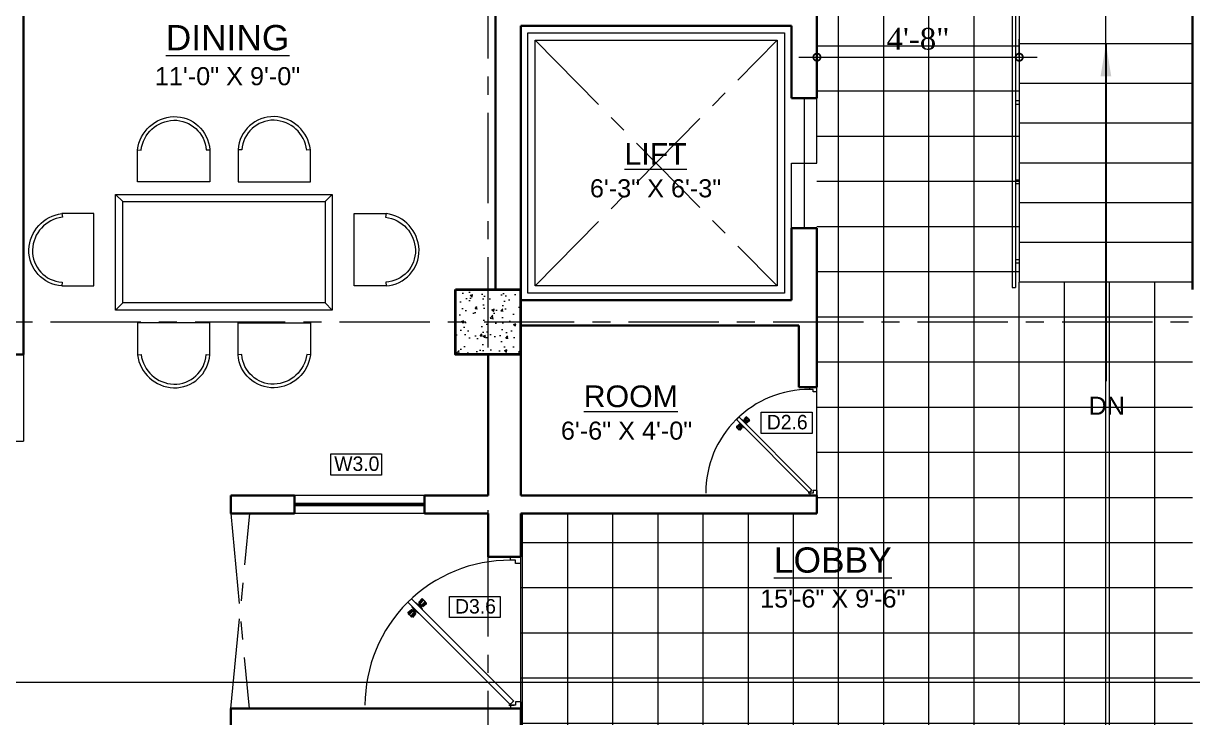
# Model space of a CAD drawing. Header units: inches. Extents: x 5223 to 201172, y -52570 to -12314.
# Drawn here: x 196711.8 to 197035.5, y -51798.5 to -51606.3 of the extents above; entities that cross this region are included whole.
import ezdxf

# ---------------------------------------------------------------- set-up
doc = ezdxf.new("R2010")
doc.units = ezdxf.units.IN
doc.header["$LTSCALE"] = 20
doc.header["$MEASUREMENT"] = 0
doc.header["$PDMODE"] = 98
doc.linetypes.add('CENTER', pattern=[2, 1.25, -0.25, 0.25, -0.25])
for name, color, linetype, lineweight in [('A. WINDOW', 140, 'Continuous', 5), ('CL', 252, 'CENTER', 5), ('column', 1, 'Continuous', 35), ('D-DIM', 5, 'Continuous', 13), ('Dim', 7, 'Continuous', 9), ('Dimention', 77, 'Continuous', 9), ('door', 103, 'Continuous', 9), ('ELE 0.9', 252, 'Continuous', 9), ('furniture', 32, 'Continuous', 5), ('ha', 253, 'Continuous', 5), ('hatch tile', 253, 'Continuous', 0), ('Hatrch', 8, 'Continuous', 0), ('PUERTAS', 7, 'Continuous', 13), ('railings', 153, 'Continuous', 9), ('stairs', 6, 'Continuous', 9), ('STEPS', 6, 'Continuous', 5), ('T-TEXT', 7, 'Continuous', 13), ('text', 247, 'Continuous', 13), ('Wall', 7, 'Continuous', 30), ('window', 150, 'Continuous', 13)]:
    doc.layers.add(name, color=color, linetype=linetype, lineweight=lineweight)
doc.styles.add('ARIAL', font='romans.shx')
doc.styles.get("Standard").update_dxf_attribs({"font": 'ARIALN.TTF'})
doc.styles.add('Times', font='times.ttf')
doc.dimstyles.new('D100', dxfattribs={"dimtxt": 8, "dimasz": 9, "dimexe": 5, "dimexo": 5, "dimgap": 2, "dimtad": 1, "dimdec": 0, "dimzin": 3, "dimdsep": 46, "dimlunit": 4, "dimtxsty": 'Times', "dimblk": 'DOTSMALL', "dimcen": 0.09, "dimdle": 5, "dimaunit": 1, "dimadec": 3, "dimazin": 0, "dimtfac": 1, "dimtdec": 0, "dimtix": 1, "dimtofl": 0, "dimtmove": 1, "dimatfit": 0, "dimfxl": 1, "dimtolj": 1, "dimtzin": 0, "dimarcsym": 0})
doc.dimstyles.get("Standard").update_dxf_attribs({"dimtxt": 12, "dimasz": 9, "dimexe": 6, "dimexo": 12, "dimgap": 0.09, "dimtad": 0, "dimdec": 0, "dimzin": 0, "dimdsep": 46, "dimlunit": 4, "dimtxsty": 'Standard', "dimcen": 3, "dimadec": 0, "dimazin": 0, "dimtfac": 1, "dimtdec": 0, "dimtofl": 0, "dimtmove": 0, "dimatfit": 3, "dimfxl": 1, "dimtolj": 1, "dimtzin": 0, "dimarcsym": 0})

# ---------------------------------------------------------------- blocks, each defined once
blk = doc.blocks.new('COL')
at = {"layer": 'ELE 0.9'}
h = blk.add_hatch(dxfattribs=at)
h.set_pattern_fill('AR-CONC', color=256, style=0)
h.set_pattern_definition([(50, (0, 0), (7.17260183, -0.62752135), [0.75, -8.25]), (355, (0, 0), (-1.38751334, 7.52192134), [0.6, -6.6]), (100.4514, (0.598, -0.052), (5.78509382, 6.89439542), [0.6374019, -7.01142112]), (46.1842, (0, 2), (10.6724105, -1.65519014), [1.125, -12.375]), (96.6356, (0.889, 1.862), (9.34662706, 9.7411787), [0.9561029, -10.51713]), (351.1842, (0, 2), (9.34661945, 9.741186), [0.9, -9.9]), (21, (1, 1.5), (5.96907052, -4.0261889), [0.75, -8.25]), (326, (1, 1.5), (2.43315332, 7.25150045), [0.6, -6.6]), (71.4514, (1.4974, 1.1645), (8.4022263, 3.22530497), [0.6374019, -7.01142112]), (37.5, (0, 0), (0.121598553, 3.32893854), [0, -6.52, 0, -6.7, 0, -6.625]), (7.5, (0, 0), (2.630695374, 3.94411712), [0, -3.82, 0, -6.37, 0, -2.525]), (327.5, (-2.23, 0), (5.33822436, -0.225548717), [0, -2.5, 0, -7.8, 0, -10.35]), (317.5, (-3.23, 0), (5.8318617, 1.00104982), [0, -3.25, 0, -5.18, 0, -7.35])])
h.paths.add_polyline_path([(151149.68, -27522.26), (151149.68, -27540.26), (151167.68, -27540.26), (151167.68, -27522.26)])
at = {"layer": 'column'}
blk.add_lwpolyline([(151149.68, -27522.26), (151167.68, -27522.26), (151167.68, -27540.26)], dxfattribs=at)
blk.add_lwpolyline([(151149.68, -27522.26), (151167.68, -27522.26), (151167.68, -27540.26), (151149.68, -27540.26)], close=True, dxfattribs=at)
blk = doc.blocks.new('_DotSmall')
at = {"layer": 'Dimention', "color": 0, "const_width": 0.5}
blk.add_lwpolyline([(-0.0625, 0, 1), (0.0625, 0, 1)], format="xyb", close=True, dxfattribs=at)
blk = doc.blocks.new('*D42')
at = {"layer": 'Defpoints', "color": 0, "transparency": 16777216}
for p in [(196987.49, -51615.66), (196931.49, -51620.21), (196987.49, -51620.21)]:
    blk.add_point(p, dxfattribs=at)
at = {"layer": 'Dim', "color": 0, "lineweight": 5, "transparency": 16777216}
for p, q in [((196931.49, -51615.66), (196931.49, -51610.66)), ((196987.49, -51615.66), (196987.49, -51610.66)), ((196926.49, -51615.66), (196992.49, -51615.66))]:
    blk.add_line(p, q, dxfattribs=at)
at = {"layer": 'Dim', "color": 0, "lineweight": 5, "transparency": 16777216, "xscale": 4, "yscale": 4, "zscale": 4, "rotation": 180}
blk.add_blockref('_DotSmall', (196931.49, -51615.66), dxfattribs=at)
at = {"layer": 'Dim', "color": 0, "lineweight": 5, "transparency": 16777216, "xscale": 4, "yscale": 4, "zscale": 4}
blk.add_blockref('_DotSmall', (196987.49, -51615.66), dxfattribs=at)
at = {"layer": 'Dim', "color": 0, "transparency": 16777216, "insert": (196959.49, -51610.61), "char_height": 6, "attachment_point": 5, "style": 'Times'}
blk.add_mtext('\\A1;4\'-8"', dxfattribs=at)
blk = doc.blocks.new('ban6c 800x1500')
for p, q in [((-388, 2100.3), (-338, 2050.3)), ((412, 2100.3), (362, 2050.3)), ((-388, 600.3), (-338, 650.3)), ((412, 600.3), (362, 650.3))]:
    blk.add_line(p, q)
for points in [[(244.7, 2471.9, 0.400825), (-5.3, 2700.5, 0.365678), (-255.3, 2471.9)], [(-697.8, 1948.5), (-694.6, 1923.7, 0.365407), (-901.5, 1697.7, 0.400527), (-696.1, 1473.4), (-697.8, 1448.5)], [(721.7, 1948.5), (718.5, 1923.7, -0.365407), (925.4, 1697.7, -0.400527), (720, 1473.4), (721.7, 1448.5)], [(-697.8, 752.1), (-694.6, 776.9, -0.365407), (-901.5, 1002.9, -0.400527), (-696.1, 1227.2), (-697.8, 1252.1)], [(721.7, 752.1), (718.5, 776.9, 0.365407), (925.4, 1002.9, 0.400527), (720, 1227.2), (721.7, 1252.1)], [(244.7, 228.7, -0.400825), (-5.3, 0.1, -0.365678), (-255.3, 228.7)]]:
    blk.add_lwpolyline(points, format="xyb")
for points in [[(-4.5, 2675.5, -0.400527), (219.8, 2470.2), (244.7, 2471.9), (244.7, 2250.3), (-255.3, 2250.3), (-255.3, 2471.9), (-230.5, 2468.6, -0.365407)], [(-926.4, 1698.5, 0.400825), (-697.8, 1448.5), (-476.2, 1448.5), (-476.2, 1948.5), (-697.8, 1948.5, 0.365678)], [(950.4, 1698.5, -0.400825), (721.7, 1448.5), (500.2, 1448.5), (500.2, 1948.5), (721.7, 1948.5, -0.365678)], [(-926.4, 1002.1, -0.400825), (-697.8, 1252.1), (-476.2, 1252.1), (-476.2, 752.1), (-697.8, 752.1, -0.365678)], [(950.4, 1002.1, 0.400825), (721.7, 1252.1), (500.2, 1252.1), (500.2, 752.1), (721.7, 752.1, 0.365678)], [(-4.5, 25, 0.400527), (219.8, 230.4), (244.7, 228.7), (244.7, 450.3), (-255.3, 450.3), (-255.3, 228.7), (-230.5, 231.9, 0.365407)]]:
    blk.add_lwpolyline(points, format="xyb", close=True)
for points in [[(-388, 600.3), (-388, 2100.3), (412, 2100.3), (412, 600.3)], [(-338, 650.3), (-338, 2050.3), (362, 2050.3), (362, 650.3)]]:
    blk.add_lwpolyline(points, close=True)
blk = doc.blocks.new('*U21')
at = {"layer": 'PUERTAS', "color": 2}
for p, q in [((1.17, 2.94), (29.43, 31.2)), ((30.39, 30.24), (2.06, 1.92)), ((25.66, 30.46), (25.64, 30.48)), ((30.39, 30.24), (29.43, 31.2)), ((29.65, 26.47), (29.67, 26.45)), ((0, 2.8), (0, 0)), ((0.84, 2.8), (0, 2.8)), ((1.87, 0), (0, 0)), ((0.84, 1.77), (0.84, 2.85)), ((0.93, 1.77), (0.84, 1.77)), ((0.93, 1.77), (0.93, 2.81)), ((0.93, 1.4), (0.93, 1.77)), ((1.87, 1.4), (0.93, 1.4)), ((1.84, 2.14), (1.1, 2.88)), ((1.9, 2.21), (1.14, 2.97)), ((1.9, 2.21), (1.84, 2.14)), ((2.06, 1.92), (1.84, 2.14)), ((1.87, 0), (1.87, 1.4)), ((40.13, 0), (40.13, 1.4)), ((40.13, 1.4), (41.07, 1.4)), ((40.13, 0), (42, 0)), ((41.07, 1.4), (41.07, 2.8)), ((41.07, 2.8), (42, 2.8)), ((42, 0), (42, 2.8))]:
    blk.add_line(p, q, dxfattribs=at)
at = {"layer": 'PUERTAS', "color": 8}
for p, q in [((26.33, 29.09), (25.25, 29.96)), ((26.4, 29.16), (25.31, 30.04)), ((26.53, 29.29), (25.48, 30.21)), ((25.81, 30.65), (25.64, 30.48)), ((26.69, 29.45), (25.67, 30.41)), ((25.81, 30.65), (25.99, 30.83)), ((26.01, 30.81), (25.99, 30.83)), ((27.02, 29.77), (26.06, 30.79)), ((27.18, 29.94), (26.26, 30.99)), ((27.31, 30.07), (26.43, 31.16)), ((27.37, 30.14), (26.5, 31.21)), ((26.78, 29.12), (26.65, 29.25)), ((26.8, 29.15), (26.67, 29.28)), ((26.86, 29.21), (26.73, 29.34)), ((26.96, 29.3), (26.83, 29.43)), ((26.99, 28.89), (27.05, 29.16)), ((27.16, 29.51), (27.03, 29.64)), ((27.26, 29.6), (27.13, 29.73)), ((27.2, 29.09), (27.15, 29.26)), ((27.32, 29.66), (27.18, 29.79)), ((27.37, 29.27), (27.2, 29.31)), ((27.34, 29.69), (27.21, 29.82)), ((27.58, 29.48), (27.31, 29.42)), ((27.84, 29.74), (27.41, 29.52)), ((28.09, 29.99), (27.5, 29.61)), ((26.48, 28.37), (26.86, 28.97)), ((26.72, 28.62), (26.95, 29.06)), ((27.57, 27.28), (28.17, 27.67)), ((27.82, 27.53), (28.25, 27.76)), ((28.08, 27.79), (28.35, 27.86)), ((28.29, 28), (28.46, 27.96)), ((28.29, 27.14), (29.16, 26.06)), ((28.32, 27.58), (28.45, 27.45)), ((28.35, 27.61), (28.48, 27.48)), ((28.35, 27.21), (29.23, 26.11)), ((28.41, 27.67), (28.54, 27.54)), ((28.46, 28.18), (28.51, 28.01)), ((28.48, 27.34), (29.4, 26.28)), ((28.5, 27.76), (28.63, 27.63)), ((28.67, 28.39), (28.61, 28.12)), ((28.64, 27.5), (29.6, 26.48)), ((28.7, 27.97), (28.83, 27.84)), ((28.94, 28.65), (28.71, 28.21)), ((29.18, 28.9), (28.8, 28.3)), ((28.8, 28.06), (28.93, 27.93)), ((28.86, 28.12), (28.99, 27.99)), ((28.88, 28.15), (29.01, 28.02)), ((28.96, 27.82), (29.99, 26.87)), ((29.13, 27.99), (30.18, 27.06)), ((29.26, 28.12), (30.35, 27.23)), ((29.33, 28.18), (30.41, 27.31)), ((29.85, 26.62), (29.67, 26.45)), ((29.85, 26.62), (30.02, 26.79)), ((30, 26.81), (30.02, 26.79)), ((0, 0), (42, 0))]:
    blk.add_line(p, q, dxfattribs=at)
at = {"layer": 'PUERTAS', "color": 1}
for p, q in [((25.28, 30.01), (25.87, 30.6)), ((26.24, 29.11), (25.29, 29.88)), ((25.32, 30.12), (25.83, 30.63)), ((25.35, 30.09), (25.32, 30.12)), ((26.35, 31.15), (25.83, 30.63)), ((26.45, 31.19), (25.87, 30.6)), ((26.38, 31.12), (26.35, 31.15)), ((26.36, 29.12), (26.86, 29.61)), ((26.49, 29.24), (26.5, 29.24)), ((27.36, 30.23), (26.59, 31.18)), ((26.63, 29.24), (26.93, 29.54)), ((26.77, 29.11), (26.64, 29.24)), ((26.75, 29.1), (27.06, 29.41)), ((27.35, 30.11), (26.86, 29.61)), ((27.23, 29.84), (26.93, 29.54)), ((27.37, 29.71), (27.06, 29.41)), ((27.22, 29.98), (27.23, 29.97)), ((27.35, 29.7), (27.22, 29.83)), ((27.49, 29.72), (27.5, 29.72)), ((27.63, 29.73), (27.62, 29.72)), ((28.17, 30.09), (27.63, 29.73)), ((28.31, 30.08), (28.3, 30.09)), ((26.38, 28.3), (26.74, 28.84)), ((26.39, 28.15), (26.38, 28.16)), ((26.74, 28.84), (26.75, 28.84)), ((26.75, 28.97), (26.75, 28.97)), ((27.35, 27.2), (27.36, 27.19)), ((27.49, 27.19), (28.03, 27.54)), ((28.03, 27.54), (28.04, 27.55)), ((28.17, 27.55), (28.16, 27.56)), ((28.29, 27.56), (28.6, 27.87)), ((28.3, 27.04), (29.07, 26.09)), ((28.31, 27.17), (28.8, 27.66)), ((28.31, 27.57), (28.44, 27.44)), ((28.43, 27.43), (28.73, 27.74)), ((28.44, 27.3), (28.43, 27.3)), ((28.91, 28.17), (28.6, 27.87)), ((29.03, 28.04), (28.73, 27.74)), ((29.3, 28.16), (28.8, 27.66)), ((28.89, 28.16), (29.02, 28.03)), ((28.91, 28.3), (28.91, 28.3)), ((29.28, 28.98), (28.92, 28.44)), ((28.92, 28.44), (28.92, 28.43)), ((29.17, 28.03), (29.16, 28.04)), ((29.21, 26.09), (29.79, 26.67)), ((29.27, 29.12), (29.28, 29.11)), ((29.28, 26.16), (29.31, 26.12)), ((29.31, 26.12), (29.83, 26.64)), ((29.42, 28.16), (30.37, 27.4)), ((30.38, 27.26), (29.79, 26.67)), ((30.34, 27.15), (29.83, 26.64)), ((30.31, 27.19), (30.34, 27.15))]:
    blk.add_line(p, q, dxfattribs=at)
at = {"layer": 'PUERTAS', "color": 2}
for radius in [0.181, 0.0878]:
    blk.add_circle((0.96, 2.99), radius, dxfattribs=at)
at = {"layer": 'PUERTAS', "color": 8}
blk.add_arc((0.96, 2.99), 40.11, 359.7285, 90.0333, dxfattribs=at)
at = {"layer": 'PUERTAS', "color": 1}
for centre, start, end in [((26.52, 31.12), 38.9236, 135), ((26.56, 29.3), 225, 315), ((27.16, 29.91), 315, 45), ((27.29, 30.17), 315, 38.9236), ((27.43, 29.65), 50.2572, 135), ((27.56, 29.79), 230.2572, 315), ((28.24, 30.02), 45, 135), ((26.3, 29.18), 231.0764, 315), ((26.45, 28.23), 135, 225), ((26.82, 29.03), 135, 219.7428), ((26.68, 28.91), 315, 39.7428), ((27.42, 27.25), 225, 315), ((28.1, 27.49), 50.2572, 135), ((28.23, 27.63), 230.2572, 315), ((28.38, 27.1), 135, 218.9236), ((28.5, 27.37), 135, 225), ((28.98, 28.36), 135, 219.7428), ((28.84, 28.24), 315, 39.7428), ((29.1, 27.97), 45, 135), ((29.14, 26.15), 218.9236, 315), ((29.21, 29.04), 315, 45), ((29.37, 28.09), 51.0764, 135), ((30.31, 27.33), 315, 51.0764)]:
    blk.add_arc(centre, 0.0933, start, end, dxfattribs=at)
blk = doc.blocks.new('2ft6in')
at = {"layer": 'PUERTAS', "color": 8}
for p, q in [((18.81, 20.78), (18.04, 21.4)), ((18.86, 20.83), (18.08, 21.46)), ((18.95, 20.92), (18.2, 21.58)), ((18.44, 21.9), (18.31, 21.77)), ((19.07, 21.03), (18.34, 21.72)), ((18.44, 21.9), (18.56, 22.02)), ((18.58, 22.01), (18.56, 22.02)), ((19.3, 21.26), (18.61, 22)), ((19.42, 21.38), (18.75, 22.14)), ((19.51, 21.48), (18.88, 22.26)), ((18.91, 20.27), (19.19, 20.69)), ((19.55, 21.53), (18.93, 22.3)), ((19.13, 20.8), (19.03, 20.9)), ((19.15, 20.82), (19.05, 20.92)), ((19.09, 20.44), (19.25, 20.76)), ((19.19, 20.87), (19.1, 20.96)), ((19.25, 20.93), (19.16, 21.02)), ((19.28, 20.63), (19.32, 20.83)), ((19.4, 21.08), (19.31, 21.17)), ((19.47, 21.15), (19.38, 21.24)), ((19.43, 20.78), (19.4, 20.9)), ((19.51, 21.19), (19.42, 21.28)), ((19.55, 20.91), (19.43, 20.94)), ((19.53, 21.21), (19.44, 21.3)), ((19.7, 21.06), (19.51, 21.01)), ((19.89, 21.24), (19.58, 21.08)), ((20.07, 21.42), (19.64, 21.15)), ((19.69, 19.49), (20.12, 19.76)), ((19.87, 19.67), (20.18, 19.83)), ((20.06, 19.85), (20.25, 19.9)), ((20.21, 20), (20.33, 19.97)), ((20.23, 19.7), (20.32, 19.61)), ((20.25, 19.72), (20.34, 19.63)), ((20.25, 19.43), (20.88, 18.65)), ((20.29, 19.76), (20.38, 19.67)), ((20.33, 20.13), (20.36, 20.01)), ((20.34, 19.53), (21, 18.77)), ((20.36, 19.83), (20.45, 19.74)), ((20.48, 20.28), (20.44, 20.08)), ((20.46, 19.64), (21.14, 18.91)), ((20.5, 19.98), (20.6, 19.89)), ((20.67, 20.47), (20.51, 20.15)), ((20.85, 20.64), (20.57, 20.22)), ((20.57, 20.04), (20.66, 19.95)), ((20.61, 20.09), (20.7, 19.99)), ((20.63, 20.11), (20.72, 20.01)), ((20.69, 19.87), (21.42, 19.19)), ((20.81, 19.99), (21.56, 19.33)), ((20.9, 20.08), (21.68, 19.45)), ((20.95, 20.13), (21.72, 19.51)), ((20.21, 19.38), (20.83, 18.61)), ((21.32, 19.01), (21.2, 18.89)), ((21.32, 19.01), (21.44, 19.14)), ((21.43, 19.15), (21.44, 19.14)), ((0, 0), (30, 0))]:
    blk.add_line(p, q, dxfattribs=at)
at = {"layer": 'PUERTAS', "color": 1}
for p, q in [((18.06, 21.44), (18.48, 21.86)), ((18.74, 20.79), (18.06, 21.34)), ((18.08, 21.51), (18.45, 21.88)), ((18.11, 21.49), (18.08, 21.51)), ((18.82, 22.25), (18.45, 21.88)), ((18.9, 22.28), (18.48, 21.86)), ((18.84, 22.23), (18.82, 22.25)), ((18.83, 20.8), (19.18, 21.15)), ((18.84, 20.21), (19.1, 20.6)), ((18.85, 20.11), (18.84, 20.12)), ((18.92, 20.89), (18.93, 20.88)), ((19.54, 21.59), (18.99, 22.27)), ((19.02, 20.88), (19.24, 21.1)), ((19.12, 20.8), (19.03, 20.89)), ((19.1, 20.7), (19.11, 20.69)), ((19.1, 20.6), (19.1, 20.6)), ((19.11, 20.79), (19.33, 21.01)), ((19.54, 21.5), (19.18, 21.15)), ((19.45, 21.31), (19.24, 21.1)), ((19.55, 21.22), (19.33, 21.01)), ((19.45, 21.41), (19.45, 21.41)), ((19.54, 21.22), (19.45, 21.31)), ((19.53, 19.43), (19.54, 19.42)), ((19.64, 21.23), (19.64, 21.23)), ((19.64, 19.42), (20.02, 19.67)), ((19.74, 21.24), (19.73, 21.23)), ((20.12, 21.49), (19.74, 21.24)), ((20.02, 19.67), (20.03, 19.68)), ((20.12, 19.68), (20.12, 19.68)), ((20.21, 19.69), (20.43, 19.9)), ((20.22, 21.48), (20.22, 21.49)), ((20.22, 19.41), (20.57, 19.76)), ((20.22, 19.69), (20.31, 19.6)), ((20.31, 19.6), (20.52, 19.81)), ((20.31, 19.5), (20.31, 19.5)), ((20.65, 20.12), (20.43, 19.9)), ((20.74, 20.03), (20.52, 19.81)), ((20.93, 20.11), (20.57, 19.76)), ((20.64, 20.11), (20.73, 20.02)), ((20.66, 20.31), (20.65, 20.31)), ((20.65, 20.21), (20.65, 20.22)), ((20.91, 20.7), (20.66, 20.31)), ((20.84, 20.02), (20.83, 20.03)), ((20.91, 20.8), (20.91, 20.79)), ((21.02, 20.12), (21.7, 19.57)), ((21.7, 19.47), (21.28, 19.05)), ((21.65, 19.42), (21.67, 19.4)), ((20.22, 19.32), (20.76, 18.64)), ((20.86, 18.63), (21.28, 19.05)), ((20.91, 18.68), (20.94, 18.66)), ((20.94, 18.66), (21.31, 19.03)), ((21.67, 19.4), (21.31, 19.03))]:
    blk.add_line(p, q, dxfattribs=at)
at = {"layer": 'PUERTAS', "color": 2}
for p, q in [((18.33, 21.76), (18.31, 21.77)), ((21.71, 21.6), (21.02, 22.28)), ((21.18, 18.9), (21.2, 18.89))]:
    blk.add_line(p, q, dxfattribs=at)
at = {"layer": 'PUERTAS', "color": 1}
for centre, start, end in [((18.78, 20.84), 231.0764, 315), ((18.89, 20.16), 135, 225), ((18.94, 22.23), 38.9236, 135), ((18.97, 20.93), 225, 315), ((19.16, 20.74), 135, 219.7428), ((19.06, 20.65), 315, 39.7428), ((19.4, 21.36), 315, 45), ((19.49, 21.55), 315, 38.9236), ((19.59, 19.47), 225, 315), ((19.6, 21.18), 50.2572, 135), ((19.68, 21.28), 230.2572, 315), ((20.07, 19.63), 50.2572, 135), ((20.17, 21.44), 45, 135), ((20.16, 19.73), 230.2572, 315), ((20.35, 19.55), 135, 225), ((20.7, 20.26), 135, 219.7428), ((20.6, 20.17), 315, 39.7428), ((20.78, 19.98), 45, 135), ((20.87, 20.75), 315, 45), ((20.98, 20.07), 51.0764, 135), ((21.65, 19.52), 315, 51.0764), ((20.27, 19.36), 135, 218.9236), ((20.82, 18.68), 218.9236, 315)]:
    blk.add_arc(centre, 0.0667, start, end, dxfattribs=at)
at = {"layer": 'window'}
for p, q in [((0.84, 2.1), (21.02, 22.28)), ((21.71, 21.6), (1.47, 1.37)), ((0, 2), (0, 0)), ((0.6, 2), (0, 2)), ((1.33, 0), (0, 0)), ((0.6, 1.26), (0.6, 2.04)), ((0.67, 1.26), (0.6, 1.26)), ((0.67, 1.26), (0.67, 2.01)), ((0.67, 1), (0.67, 1.26)), ((1.33, 1), (0.67, 1)), ((1.31, 1.53), (0.79, 2.06)), ((1.36, 1.58), (0.81, 2.12)), ((1.36, 1.58), (1.31, 1.53)), ((1.47, 1.37), (1.31, 1.53)), ((1.33, 0), (1.33, 1)), ((28.67, 0), (28.67, 1)), ((28.67, 1), (29.33, 1)), ((28.67, 0), (30, 0)), ((29.33, 1), (29.33, 2)), ((29.33, 2), (30, 2)), ((30, 0), (30, 2))]:
    blk.add_line(p, q, dxfattribs=at)
for radius in [0.129, 0.0627]:
    blk.add_circle((0.68, 2.14), radius, dxfattribs=at)
blk.add_arc((0.68, 2.14), 28.65, 359.7285, 90.0333, dxfattribs=at)
blk = doc.blocks.new('*U24')
at = {"color": 3}
blk.add_blockref('2ft6in', (0, 0), dxfattribs=at)

msp = doc.modelspace()

# ---------------------------------------------------------------- hatches: boundary and pattern name
at = {"layer": 'hatch tile'}
h = msp.add_hatch(dxfattribs=at)
h.set_pattern_fill('NET', color=256, scale=100, angle=7e-07, style=0)
h.paths.add_polyline_path([(196922.49, -51803.96), (196922.49, -51788.61), (196849.49, -51788.61), (196849.49, -51795.96), (196849.49, -51803.96)])
h.paths.add_polyline_path([(197011.49, -51803.96), (197011.49, -51788.61), (196922.49, -51788.61), (196922.49, -51803.96)])
h.paths.add_polyline_path([(197011.49, -51788.61), (197011.49, -51803.96), (197035.49, -51803.96), (197035.49, -51788.61)])
h.paths.add_polyline_path([(197011.49, -51788.61), (197035.49, -51788.61), (197035.49, -51677.96), (197011.49, -51677.96)])
h.paths.add_polyline_path([(197035.49, -51401.26), (197011.49, -51401.25), (197011.49, -51464.39), (197035.49, -51464.96)])
h.paths.add_polyline_path([(196922.49, -51741.96), (196849.49, -51741.96), (196849.49, -51788.61), (196922.49, -51788.61)])
edge = h.paths.add_edge_path()
edge.add_line((196931.49, -51741.96), (196922.49, -51741.96))
edge.add_line((196922.49, -51741.96), (196922.49, -51788.61))
edge.add_line((196922.49, -51788.61), (197011.49, -51788.61))
edge.add_line((197011.49, -51788.61), (197011.49, -51677.96))
edge.add_line((197011.49, -51677.96), (196987.49, -51677.96))
edge.add_line((196987.49, -51677.96), (196987.49, -51475.96))
edge.add_arc((196987.34, -51469.89), 6.07, 88.6463, 271.3537, ccw=False)
edge.add_line((196987.49, -51463.83), (197011.49, -51464.39))
edge.add_line((197011.49, -51464.39), (197011.49, -51401.25))
edge.add_line((197011.49, -51401.25), (196979.49, -51401.25))
edge.add_line((196979.49, -51401.25), (196979.49, -51395.45))
edge.add_line((196979.49, -51395.45), (196931.49, -51395.45))
edge.add_line((196931.49, -51395.45), (196931.49, -51689.96))
edge.add_line((196931.49, -51689.96), (196931.49, -51741.96))
at = {"layer": 'Hatrch'}
h = msp.add_hatch(dxfattribs=at)
h.set_pattern_fill('AR-RROOF', color=256, scale=8, angle=90, style=0)
h.set_pattern_definition([(90.0000007, (6704.01, -2325.1255), (-8.0000002, 17.5999999), [120, -16, 40, -8]), (90.000001, (6700.01, -2314.486), (-10.6399999, -8.00000013), [24, -2.64, 48, -6]), (90.0000007, (6697.2103, -2321.1255), (-5.36000051, 41.59999993), [64, -11.2, 32, -8])])
h.paths.add_polyline_path([(196645.49, -51697.96), (196636.49, -51697.96), (196636.49, -51721.96), (196711.86, -51721.96), (196711.86, -51697.96)])

# ---------------------------------------------------------------- linework, layer by layer
at = {"layer": 'A. WINDOW'}
for p, q in [((196822.86, -51736.96), (196786.86, -51736.96)), ((196822.86, -51741.96), (196786.86, -51741.96))]:
    msp.add_line(p, q, dxfattribs=at)
at = {"layer": 'A. WINDOW', "const_width": 1}
msp.add_lwpolyline([(196822.86, -51739.46), (196786.86, -51739.46)], dxfattribs=at)
at = {"layer": 'CL'}
for p, q in [((196840.49, -52456.05), (196840.49, -51212.26)), ((196853.49, -51678.96), (196920.49, -51610.96)), ((196853.49, -51610.96), (196920.49, -51678.96)), ((197744.34, -51688.96), (196104.76, -51688.96)), ((196769.24, -51741.96), (196774.33, -51795.96)), ((196769.24, -51795.96), (196774.56, -51741.96))]:
    msp.add_line(p, q, dxfattribs=at)
at = {"layer": 'D-DIM'}
for p, q in [((197011.49, -52458.21), (197011.49, -51176.7)), ((196097.29, -51788.61), (197750.76, -51788.61))]:
    msp.add_line(p, q, dxfattribs=at)
at = {"layer": 'door'}
for points in [[(196927.99, -51644.96), (196931.49, -51644.96), (196931.49, -51626.96), (196927.99, -51626.96)], [(196924.49, -51644.96), (196927.99, -51644.96), (196927.99, -51662.96), (196924.49, -51662.96)]]:
    msp.add_lwpolyline(points, close=True, dxfattribs=at)
at = {"layer": 'furniture'}
for p in [(196711.86, -51697.96), (196627.49, -51721.96)]:
    msp.add_line(p, (196711.86, -51721.96), dxfattribs=at)
at = {"layer": 'railings'}
for p, q in [((196985.49, -51475.96), (196985.49, -51679.4)), ((196986.49, -51475.96), (196986.49, -51679.4)), ((196986.49, -51627.62), (196987.49, -51627.62)), ((196986.49, -51628.62), (196987.49, -51628.62)), ((196986.49, -51649.62), (196987.49, -51649.62)), ((196986.49, -51650.62), (196987.49, -51650.62)), ((196986.49, -51671.62), (196987.49, -51671.62)), ((196986.49, -51672.62), (196987.49, -51672.62)), ((196985.49, -51679.4), (196986.49, -51679.4))]:
    msp.add_line(p, q, dxfattribs=at)
at = {"layer": 'stairs'}
for p, q in [((196987.49, -51475.96), (196987.49, -51677.96)), ((197035.49, -51611.96), (196987.49, -51611.96)), ((197035.49, -51622.96), (196987.49, -51622.96)), ((197035.49, -51633.96), (196987.49, -51633.96)), ((197035.49, -51644.96), (196987.49, -51644.96)), ((197035.49, -51655.96), (196987.49, -51655.96)), ((197035.49, -51666.96), (196987.49, -51666.96)), ((197035.49, -51677.96), (196987.49, -51677.96))]:
    msp.add_line(p, q, dxfattribs=at)
at = {"layer": 'STEPS'}
for points in [[(196851.49, -51608.96), (196922.49, -51608.96), (196922.49, -51680.96), (196851.49, -51680.96)], [(196853.49, -51610.96), (196920.49, -51610.96), (196920.49, -51678.96), (196853.49, -51678.96)]]:
    msp.add_lwpolyline(points, close=True, dxfattribs=at)
at = {"layer": 'T-TEXT', "lineweight": 9}
for points in [[(196930.13, -51719.82), (196916.07, -51719.82), (196916.07, -51713.92), (196930.13, -51713.92)], [(196810.98, -51731.32), (196796.93, -51731.32), (196796.93, -51725.43), (196810.98, -51725.43)], [(196843.84, -51770.79), (196829.78, -51770.79), (196829.78, -51764.9), (196843.84, -51764.9)]]:
    msp.add_lwpolyline(points, close=True, dxfattribs=at)
at = {"layer": 'Wall'}
for p, q in [((197035.49, -51535.34), (197035.49, -51679.96)), ((196711.86, -51697.96), (196711.86, -51602.96)), ((196924.49, -51626.96), (196931.49, -51626.96)), ((196924.49, -51662.96), (196931.49, -51662.96)), ((196931.49, -51706.96), (196931.49, -51662.96)), ((196868.99, -51682.96), (196849.49, -51682.96)), ((196924.49, -51682.96), (196868.99, -51682.96)), ((196868.99, -51689.96), (196849.49, -51689.96)), ((196926.49, -51689.96), (196868.99, -51689.96)), ((196926.49, -51706.96), (196926.49, -51689.96)), ((196645.49, -51697.96), (196711.86, -51697.96)), ((196840.49, -51697.96), (196849.49, -51697.96)), ((196840.49, -51697.96), (196840.49, -51736.96)), ((196849.49, -51697.96), (196849.49, -51736.96)), ((196931.49, -51706.96), (196926.49, -51706.96)), ((196769.24, -51736.96), (196786.86, -51736.96)), ((196769.24, -51736.96), (196769.24, -51741.96)), ((196786.86, -51736.96), (196786.86, -51741.96)), ((196822.86, -51736.96), (196822.86, -51741.96)), ((196822.86, -51736.96), (196840.49, -51736.96)), ((196931.49, -51736.96), (196849.49, -51736.96)), ((196931.49, -51741.96), (196931.49, -51736.96)), ((196769.24, -51741.96), (196786.86, -51741.96)), ((196822.86, -51741.96), (196840.49, -51741.96)), ((196840.49, -51741.96), (196840.49, -51753.96)), ((196931.49, -51741.96), (196849.49, -51741.96)), ((196849.49, -51741.96), (196849.49, -51753.96)), ((196840.49, -51753.96), (196849.49, -51753.96)), ((196769.24, -51795.96), (196849.49, -51795.96)), ((196769.24, -51800.96), (196769.24, -51795.96)), ((196849.49, -51795.96), (196849.49, -51803.96))]:
    msp.add_line(p, q, dxfattribs=at)
for points in [[(196931.49, -51599.96), (196842.49, -51599.96), (196842.49, -51679.96)], [(196931.49, -51599.96), (196931.49, -51626.96)], [(196849.49, -51606.96), (196924.49, -51606.96)], [(196849.49, -51606.96), (196849.49, -51679.96)], [(196924.49, -51606.96), (196924.49, -51626.96)], [(196924.49, -51662.96), (196924.49, -51682.96)], [(196931.49, -51662.96), (196931.49, -51689.96)]]:
    msp.add_lwpolyline(points, dxfattribs=at)

# ---------------------------------------------------------------- block references
at = {"layer": 'door'}
for name, p, rotation in [('*U24', (196931.49, -51736.96), 89.99999929630376), ('*U21', (196849.49, -51795.96), 90.00000070369624)]:
    msp.add_blockref(name, p, dxfattribs=dict(at, rotation=rotation))
at = {"layer": 'ELE 0.9', "rotation": 1.659189019570969e-07}
msp.add_blockref('COL', (45681.8, -24157.7), dxfattribs=at)
at = {"layer": 'furniture', "xscale": 0.04000000000814907, "yscale": 0.04000000000814907, "zscale": 0.04000000000814907, "rotation": 270.0000007060933}
msp.add_blockref('ban6c 800x1500', (196713.34, -51669.17), dxfattribs=at)

# ---------------------------------------------------------------- texts
at = {"layer": 'T-TEXT', "ltscale": 0.5, "char_height": 7, "attachment_point": 5, "rotation": 0}
for s, insert in [('{\\fArial|b0|i0|c0|p34;\\L\\C7;DINING\\H0.7143x;\\P\\l11\'-0" X 9\'-0"}', (196768.35, -51615.12)), ('{\\fArial|b0|i0|c0|p34;\\H0.8571x;\\L\\C7;LIFT\\P\\H0.8334x;\\l6\'-3" X 6\'-3"}', (196886.83, -51646.98)), ('{\\fArial|b0|i0|c0|p34;\\H0.8571x;\\L\\C7; ROOM\\P\\H0.8334x;\\l6\'-6" X 4\'-0"}', (196878.8, -51714.06)), ('{\\fArial|b0|i0|c0|p34;\\L\\C7;LOBBY\\H0.7143x;\\P\\l15\'-6" X 9\'-6"}', (196935.88, -51759.71))]:
    msp.add_mtext(s, dxfattribs=dict(at, insert=insert))
at = {"layer": 'T-TEXT', "ltscale": 0.5, "insert": (197011.72, -51712.14), "char_height": 5, "width": 1.466437204411581e-14, "attachment_point": 5, "rotation": 0}
msp.add_mtext('{\\fArial|b0|i0|c0|p34;\\C7;DN}', dxfattribs=at)
at = {"layer": 'text', "char_height": 4, "attachment_point": 2, "style": 'ARIAL'}
for s, insert in [('{\\fCentury Gothic|b0|i0|c0|p34;D2.6}', (196923.27, -51714.67)), ('{\\fCentury Gothic|b0|i0|c0|p34;W3.0}', (196804.13, -51726.18)), ('{\\fCentury Gothic|b0|i0|c0|p34;D3.6}', (196836.98, -51765.65))]:
    msp.add_mtext(s, dxfattribs=dict(at, insert=insert))

# ---------------------------------------------------------------- dimensions: what is measured, and where the dimension line sits
at = {"layer": 'Dim'}
dim = msp.add_aligned_dim(p1=(196931.49, -51620.21), p2=(196987.49, -51620.21), distance=4.54, dimstyle='D100', override={"dimtxt": 6, "dimasz": 4, "dimfxl": 3, "dimfxlon": 1, "dimlwd": 5, "dimlwe": 5}, dxfattribs=at)
dim.commit()
dim.dimension.update_dxf_attribs({"geometry": '*D42', "text_midpoint": (196959.49, -51610.61)})

# ---------------------------------------------------------------- leaders
at = {"layer": 'ha'}
msp.add_leader([(197011.49, -51611.96), (197011.49, -51705.31)], dimstyle='Standard', override={"dimgap": 0.09, "dimtad": 0, "dimfxl": 4, "dimfxlon": 1}, dxfattribs=at)

doc.saveas('drawing.dxf')
